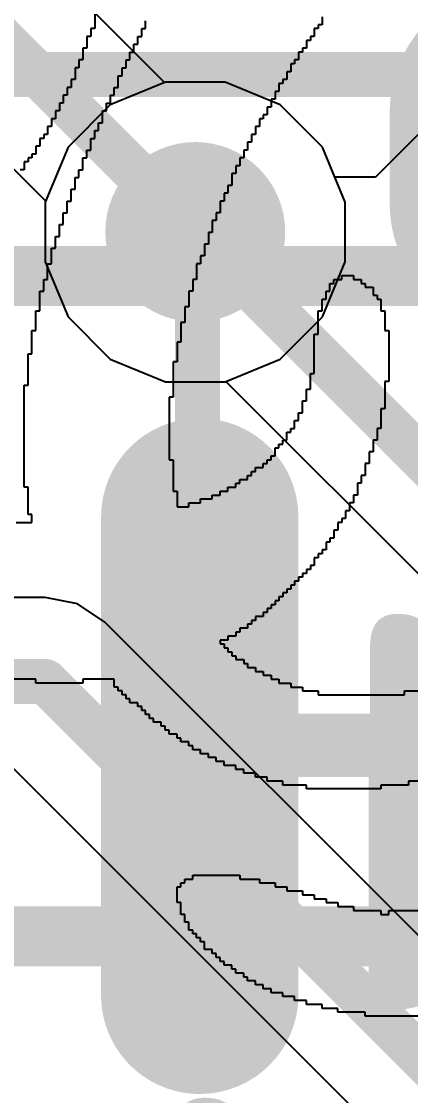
# Model space of a CAD drawing. Header units: inches. Extents: x -1.9 to 51.5, y -1.6 to 35.1.
# Drawn here: x 34.921 to 36.218, y 19.869 to 23.452 of the extents above; entities that cross this region are included whole.
import ezdxf

# ---------------------------------------------------------------- set-up
doc = ezdxf.new("R2010")
doc.units = ezdxf.units.IN
for name, color, linetype in [('Assembly Notes', 76, 'Continuous'), ('Bottom Layer', 76, 'Continuous'), ('Bottom Layer 1', 5, 'Continuous'), ('Bottom Overlay', 54, 'Continuous'), ('Mechanical 1', 6, 'Continuous'), ('Top Assembly', 56, 'Continuous'), ('Top Courtyard', 56, 'Continuous'), ('Top Layer', 16, 'Continuous'), ('Top Layer 1', 1, 'Continuous'), ('Top Paste', 8, 'Continuous'), ('Top Solder', 216, 'Continuous'), ('Via Holes', 16, 'Continuous')]:
    doc.layers.add(name, color=color, linetype=linetype)
doc.styles.add('GOST type B', font='', dxfattribs={"height": 0.2})
doc.styles.get('GOST type B').set_extended_font_data('GOST type B')

# ---------------------------------------------------------------- blocks, each defined once
blk = doc.blocks.new('SOIC_16_107')
at = {"layer": 'Top Layer 1'}
h = blk.add_hatch(color=1, dxfattribs=at)
edge = h.paths.add_edge_path()
edge.add_arc((-3.3491, -0.635), 0.304, 90, 180)
edge.add_line((-3.6531, -0.635), (-3.6531, -0.635))
edge.add_arc((-3.3491, -0.635), 0.304, 180, 270)
edge.add_line((-3.3491, -0.939), (-1.7527, -0.939))
edge.add_arc((-1.7527, -0.635), 0.304, 270, 360)
edge.add_line((-1.4487, -0.635), (-1.4487, -0.635))
edge.add_arc((-1.7527, -0.635), 0.304, 0, 90)
edge.add_line((-1.7527, -0.331), (-3.3491, -0.331))
at = {"layer": 'Top Paste'}
h = blk.add_hatch(color=8, dxfattribs=at)
edge = h.paths.add_edge_path()
edge.add_arc((-3.3491, -0.635), 0.304, 90, 180)
edge.add_line((-3.6531, -0.635), (-3.6531, -0.635))
edge.add_arc((-3.3491, -0.635), 0.304, 180, 270)
edge.add_line((-3.3491, -0.939), (-1.7527, -0.939))
edge.add_arc((-1.7527, -0.635), 0.304, 270, 360)
edge.add_line((-1.4487, -0.635), (-1.4487, -0.635))
edge.add_arc((-1.7527, -0.635), 0.304, 0, 90)
edge.add_line((-1.7527, -0.331), (-3.3491, -0.331))
at = {"layer": 'Top Solder'}
h = blk.add_hatch(color=216, dxfattribs=at)
edge = h.paths.add_edge_path()
edge.add_arc((-3.3491, -0.635), 0.329, 90, 180)
edge.add_line((-3.6781, -0.635), (-3.6781, -0.635))
edge.add_arc((-3.3491, -0.635), 0.329, 180, 270)
edge.add_line((-3.3491, -0.964), (-1.7527, -0.964))
edge.add_arc((-1.7527, -0.635), 0.329, 270, 360)
edge.add_line((-1.4237, -0.635), (-1.4237, -0.635))
edge.add_arc((-1.7527, -0.635), 0.329, 0, 90)
edge.add_line((-1.7527, -0.306), (-3.3491, -0.306))
at = {"layer": 'Mechanical 1'}
blk.add_lwpolyline([(-1.95, -4.95, 0.2, 0.2, 0), (-1.95, 4.95, 0.2, 0.2, 0)], format="xyseb", dxfattribs=at)
at = {"layer": 'Top Assembly'}
blk.add_lwpolyline([(-4.1531, -5.45, 0.2, 0.2, 0), (-4.1531, 5.45, 0.2, 0.2, 0)], format="xyseb", dxfattribs=at)
at = {"layer": 'Top Courtyard'}
blk.add_lwpolyline([(-4.1531, -5.45, 0.2, 0.2, 0), (-4.1531, 5.45, 0.2, 0.2, 0)], format="xyseb", dxfattribs=at)
blk = doc.blocks.new('SOT23_3_B_112')
at = {"layer": 'Assembly Notes', "style": 'GOST type B', "text_generation_flag": 2}
blk.add_text('VT2_9', height=2.15, rotation=180, dxfattribs=at).set_placement((-0.025, -1.9))
blk = doc.blocks.new('SOT23_3_B_117')
at = {"layer": 'Assembly Notes', "style": 'GOST type B', "text_generation_flag": 2}
blk.add_text('VT2_4', height=2.15, rotation=180, dxfattribs=at).set_placement((-0.025, -1.9))

msp = doc.modelspace()

# ---------------------------------------------------------------- hatches: boundary and pattern name
at = {"layer": 'Bottom Layer'}
h = msp.add_hatch(color=76, dxfattribs=at)
edge = h.paths.add_edge_path()
edge.add_arc((35.5, 22.75), 0.3, 0, 360)
at = {"layer": 'Bottom Layer 1'}
h = msp.add_hatch(color=5, dxfattribs=at)
edge = h.paths.add_edge_path()
edge.add_arc((35.5, 22.75), 0.3, 0, 360)
at = {"layer": 'Top Layer'}
h = msp.add_hatch(color=16, dxfattribs=at)
edge = h.paths.add_edge_path()
edge.add_arc((35.5, 22.75), 0.3, 0, 360)
at = {"layer": 'Top Layer 1'}
h = msp.add_hatch(color=1, dxfattribs=at)
edge = h.paths.add_edge_path()
edge.add_arc((35.5, 22.75), 0.3, 0, 360)
at = {"layer": 'Via Holes'}
h = msp.add_hatch(color=7, dxfattribs=at)
edge = h.paths.add_edge_path()
edge.add_arc((35.5, 22.75), 0.15, 0, 360)

# ---------------------------------------------------------------- linework, layer by layer
at = {"layer": 'Bottom Layer'}
for p, q in [((35.4005, 23.25), (35.2168, 23.1739)), ((35.5995, 23.25), (35.4005, 23.25)), ((35.7832, 23.1739), (35.5995, 23.25)), ((35.2168, 23.1739), (35.0761, 23.0332)), ((35.9239, 23.0332), (35.7832, 23.1739)), ((35.0761, 23.0332), (35, 22.8495)), ((36, 22.8495), (35.9239, 23.0332)), ((35, 22.8495), (35, 22.6505)), ((36, 22.6505), (36, 22.8495)), ((35, 22.6505), (35.0761, 22.4668)), ((35.9239, 22.4668), (36, 22.6505)), ((35.0761, 22.4668), (35.2168, 22.3261)), ((35.7832, 22.3261), (35.9239, 22.4668)), ((35.2168, 22.3261), (35.4005, 22.25)), ((35.5995, 22.25), (35.7832, 22.3261)), ((35.4005, 22.25), (35.5995, 22.25))]:
    msp.add_line(p, q, dxfattribs=at)
at = {"layer": 'Bottom Layer 1'}
for p, q in [((35.3977, 23.2488), (32.0458, 26.6008)), ((31.7314, 26.1221), (35.0012, 22.8523)), ((35.4005, 23.25), (35.3977, 23.2488)), ((35.5995, 23.25), (35.4005, 23.25)), ((35.7832, 23.1739), (35.5995, 23.25)), ((35.9239, 23.0332), (35.7832, 23.1739)), ((36.2418, 23.0739), (36.1011, 22.9332)), ((35.9656, 22.9326), (35.9239, 23.0332)), ((36.1009, 22.9326), (35.9656, 22.9326)), ((36.1011, 22.9332), (36.1009, 22.9326)), ((35.0012, 22.8523), (35, 22.8495)), ((35, 22.8495), (35, 22.6505)), ((35, 22.6505), (35.0761, 22.4668)), ((35.0761, 22.4668), (35.2168, 22.3261)), ((35.2168, 22.3261), (35.4005, 22.25)), ((35.4005, 22.25), (35.5995, 22.25)), ((35.5995, 22.25), (35.6023, 22.2512)), ((35.6023, 22.2512), (38.094, 19.7595)), ((35, 21.5304), (31.531, 21.5304)), ((35.1073, 21.509), (35, 21.5304)), ((35.1983, 21.4483), (35.1073, 21.509)), ((36.939, 19.7075), (35.1983, 21.4483)), ((34.8839, 20.9696), (36.4522, 19.4013))]:
    msp.add_line(p, q, dxfattribs=at)
for points in [[(31.8475, 26.4025, 0.15, 0.15, 0), (35.5, 22.75, 0.15, 0.15, 0)], [(35.5, 22.75, 0.15, 0.15, 0), (39.35, 18.9, 0.15, 0.15, 0)], [(30.95, 21.25, 0.15, 0.15, 0), (35, 21.25, 0.15, 0.15, 0)], [(35, 21.25, 0.15, 0.15, 0), (36.825, 19.425, 0.15, 0.15, 0)]]:
    msp.add_lwpolyline(points, format="xyseb", dxfattribs=at)
for points in [[(35.4625, 22.75, 0.075, 0.075, 1), (35.5375, 22.75, 0.075, 0.075, 1)], [(35.4625, 22.75, 0.075, 0.075, 1), (35.5375, 22.75, 0.075, 0.075, 1)], [(34.9625, 21.25, 0.075, 0.075, 1), (35.0375, 21.25, 0.075, 0.075, 1)], [(34.9625, 21.25, 0.075, 0.075, 1), (35.0375, 21.25, 0.075, 0.075, 1)]]:
    msp.add_lwpolyline(points, format="xyseb", close=True, dxfattribs=at)
at = {"layer": 'Bottom Overlay'}
for p, q in [((35.1646, 23.4808), (35.1646, 23.4285)), ((35.3346, 23.4285), (35.3346, 23.4546)), ((35.9231, 23.4415), (35.91, 23.4415)), ((35.91, 23.4415), (35.91, 23.4285)), ((35.9231, 23.4677), (35.9231, 23.4415)), ((35.1515, 23.4023), (35.1385, 23.4023)), ((35.1385, 23.4023), (35.1385, 23.3631)), ((35.1646, 23.4285), (35.1515, 23.4285)), ((35.1515, 23.4285), (35.1515, 23.4023)), ((35.3085, 23.3762), (35.3085, 23.4023)), ((35.3085, 23.4023), (35.3215, 23.4023)), ((35.3215, 23.4023), (35.3215, 23.4285)), ((35.3215, 23.4285), (35.3346, 23.4285)), ((35.8969, 23.4023), (35.8838, 23.4023)), ((35.8838, 23.4023), (35.8838, 23.3892)), ((35.91, 23.4285), (35.8969, 23.4285)), ((35.8969, 23.4285), (35.8969, 23.4023)), ((35.2954, 23.35), (35.2954, 23.3762)), ((35.2954, 23.3762), (35.3085, 23.3762)), ((35.8838, 23.3892), (35.8708, 23.3892)), ((35.8708, 23.3892), (35.8708, 23.3631)), ((35.1385, 23.3631), (35.1254, 23.3631)), ((35.1254, 23.3631), (35.1254, 23.3238)), ((35.2823, 23.3238), (35.2823, 23.35)), ((35.2823, 23.35), (35.2954, 23.35)), ((35.8577, 23.35), (35.8446, 23.35)), ((35.8446, 23.35), (35.8446, 23.3238)), ((35.8708, 23.3631), (35.8577, 23.3631)), ((35.8577, 23.3631), (35.8577, 23.35)), ((35.1123, 23.2977), (35.0992, 23.2977)), ((35.0992, 23.2977), (35.0992, 23.2585)), ((35.1254, 23.3238), (35.1123, 23.3238)), ((35.1123, 23.3238), (35.1123, 23.2977)), ((35.2562, 23.2715), (35.2562, 23.2977)), ((35.2562, 23.2977), (35.2692, 23.2977)), ((35.2692, 23.2977), (35.2692, 23.3238)), ((35.2692, 23.3238), (35.2823, 23.3238)), ((35.8315, 23.3108), (35.8185, 23.3108)), ((35.8185, 23.3108), (35.8185, 23.2846)), ((35.8446, 23.3238), (35.8315, 23.3238)), ((35.8315, 23.3238), (35.8315, 23.3108)), ((35.0992, 23.2585), (35.0862, 23.2585)), ((35.0862, 23.2585), (35.0862, 23.2323)), ((35.2431, 23.2323), (35.2431, 23.2715)), ((35.2431, 23.2715), (35.2562, 23.2715)), ((35.8054, 23.2585), (35.7923, 23.2585)), ((35.7923, 23.2585), (35.7923, 23.2454)), ((35.8185, 23.2846), (35.8054, 23.2846)), ((35.8054, 23.2846), (35.8054, 23.2585)), ((35.0862, 23.2323), (35.0731, 23.2323)), ((35.0731, 23.2323), (35.0731, 23.2062)), ((35.23, 23.2062), (35.23, 23.2323)), ((35.23, 23.2323), (35.2431, 23.2323)), ((35.7923, 23.2454), (35.7792, 23.2454)), ((35.7792, 23.2454), (35.7792, 23.2192)), ((35.0731, 23.2062), (35.06, 23.2062)), ((35.06, 23.2062), (35.06, 23.18)), ((35.2169, 23.18), (35.2169, 23.2062)), ((35.2169, 23.2062), (35.23, 23.2062)), ((35.7662, 23.1931), (35.7531, 23.1931)), ((35.7531, 23.1931), (35.7531, 23.1669)), ((35.7792, 23.2192), (35.7662, 23.2192)), ((35.7662, 23.2192), (35.7662, 23.1931)), ((35.0469, 23.1538), (35.0338, 23.1538)), ((35.0338, 23.1538), (35.0338, 23.1277)), ((35.06, 23.18), (35.0469, 23.18)), ((35.0469, 23.18), (35.0469, 23.1538)), ((35.1908, 23.1146), (35.1908, 23.1538)), ((35.1908, 23.1538), (35.2038, 23.1538)), ((35.2038, 23.1538), (35.2038, 23.18)), ((35.2038, 23.18), (35.2169, 23.18)), ((35.7531, 23.1669), (35.74, 23.1669)), ((35.74, 23.1669), (35.74, 23.1408)), ((35.0338, 23.1277), (35.0208, 23.1277)), ((35.0208, 23.1277), (35.0208, 23.1015)), ((35.7269, 23.1277), (35.7138, 23.1277)), ((35.7138, 23.1277), (35.7138, 23.1015)), ((35.74, 23.1408), (35.7269, 23.1408)), ((35.7269, 23.1408), (35.7269, 23.1277)), ((35.0208, 23.1015), (35.0077, 23.1015)), ((35.0077, 23.1015), (35.0077, 23.0754)), ((35.1646, 23.0623), (35.1646, 23.0885)), ((35.1646, 23.0885), (35.1777, 23.0885)), ((35.1777, 23.0885), (35.1777, 23.1146)), ((35.1777, 23.1146), (35.1908, 23.1146)), ((35.7138, 23.1015), (35.7008, 23.1015)), ((35.7008, 23.1015), (35.7008, 23.0754)), ((34.9946, 23.0623), (34.9815, 23.0623)), ((34.9815, 23.0623), (34.9815, 23.0362)), ((35.0077, 23.0754), (34.9946, 23.0754)), ((34.9946, 23.0754), (34.9946, 23.0623)), ((35.1515, 23.0231), (35.1515, 23.0623)), ((35.1515, 23.0623), (35.1646, 23.0623)), ((35.6877, 23.0492), (35.6746, 23.0492)), ((35.6746, 23.0492), (35.6746, 23.0231)), ((35.7008, 23.0754), (35.6877, 23.0754)), ((35.6877, 23.0754), (35.6877, 23.0492)), ((34.9685, 23.01), (34.9554, 23.01)), ((34.9554, 23.01), (34.9554, 22.9969)), ((34.9815, 23.0362), (34.9685, 23.0362)), ((34.9685, 23.0362), (34.9685, 23.01)), ((35.1385, 22.9969), (35.1385, 23.0231)), ((35.1385, 23.0231), (35.1515, 23.0231)), ((35.6746, 23.0231), (35.6615, 23.0231)), ((35.6615, 23.0231), (35.6615, 22.9969)), ((34.9423, 22.9838), (34.9292, 22.9838)), ((34.9292, 22.9838), (34.9292, 22.9577)), ((34.9554, 22.9969), (34.9423, 22.9969)), ((34.9423, 22.9969), (34.9423, 22.9838)), ((35.1254, 22.9577), (35.1254, 22.9969)), ((35.1254, 22.9969), (35.1385, 22.9969)), ((35.6615, 22.9969), (35.6485, 22.9969)), ((35.6485, 22.9969), (35.6485, 22.9708)), ((34.9292, 22.9577), (34.9162, 22.9577)), ((35.1123, 22.9315), (35.1123, 22.9577)), ((35.1123, 22.9577), (35.1254, 22.9577)), ((35.6354, 22.9446), (35.6223, 22.9446)), ((35.6223, 22.9446), (35.6223, 22.9054)), ((35.6485, 22.9708), (35.6354, 22.9708)), ((35.6354, 22.9708), (35.6354, 22.9446)), ((35.0992, 22.8923), (35.0992, 22.9315)), ((35.0992, 22.9315), (35.1123, 22.9315)), ((35.6223, 22.9054), (35.6092, 22.9054)), ((35.6092, 22.9054), (35.6092, 22.8792)), ((35.0862, 22.8531), (35.0862, 22.8923)), ((35.0862, 22.8923), (35.0992, 22.8923)), ((35.6092, 22.8792), (35.5962, 22.8792)), ((35.5962, 22.8792), (35.5962, 22.8531)), ((35.0731, 22.8138), (35.0731, 22.8531)), ((35.0731, 22.8531), (35.0862, 22.8531)), ((35.5962, 22.8531), (35.5831, 22.8531)), ((35.5831, 22.8531), (35.5831, 22.8138)), ((35.06, 22.7746), (35.06, 22.8138)), ((35.06, 22.8138), (35.0731, 22.8138)), ((35.5831, 22.8138), (35.57, 22.8138)), ((35.57, 22.8138), (35.57, 22.7877)), ((35.0469, 22.7354), (35.0469, 22.7746)), ((35.0469, 22.7746), (35.06, 22.7746)), ((35.57, 22.7877), (35.5569, 22.7877)), ((35.5569, 22.7877), (35.5569, 22.7485)), ((35.0338, 22.6962), (35.0338, 22.7354)), ((35.0338, 22.7354), (35.0469, 22.7354)), ((35.5569, 22.7485), (35.5438, 22.7485)), ((35.5438, 22.7485), (35.5438, 22.7092)), ((35.0208, 22.6438), (35.0208, 22.6962)), ((35.0208, 22.6962), (35.0338, 22.6962)), ((35.5438, 22.7092), (35.5308, 22.7092)), ((35.5308, 22.7092), (35.5308, 22.67)), ((35.5308, 22.67), (35.5177, 22.67)), ((35.5177, 22.67), (35.5177, 22.6438)), ((35.0077, 22.5915), (35.0077, 22.6438)), ((35.0077, 22.6438), (35.0208, 22.6438)), ((35.5177, 22.6438), (35.5046, 22.6438)), ((35.5046, 22.6438), (35.5046, 22.5915)), ((34.9946, 22.5523), (34.9946, 22.5915)), ((34.9946, 22.5915), (35.0077, 22.5915)), ((35.5046, 22.5915), (35.4915, 22.5915)), ((35.4915, 22.5915), (35.4915, 22.5523)), ((35.9492, 22.5523), (35.9492, 22.5785)), ((35.9492, 22.5785), (35.9623, 22.5785)), ((35.9623, 22.5785), (35.9623, 22.5915)), ((35.9623, 22.5915), (35.9885, 22.5915)), ((35.9885, 22.5915), (35.9885, 22.6046)), ((35.9885, 22.6046), (36.0277, 22.6046)), ((36.0277, 22.6046), (36.0277, 22.5915)), ((36.0277, 22.5915), (36.0538, 22.5915)), ((36.0538, 22.5915), (36.0538, 22.5785)), ((36.0538, 22.5785), (36.0669, 22.5785)), ((36.0669, 22.5785), (36.0669, 22.5654)), ((34.9815, 22.4869), (34.9815, 22.5523)), ((34.9815, 22.5523), (34.9946, 22.5523)), ((35.4915, 22.5523), (35.4785, 22.5523)), ((35.4785, 22.5523), (35.4785, 22.5)), ((35.9362, 22.5262), (35.9362, 22.5523)), ((35.9362, 22.5523), (35.9492, 22.5523)), ((36.0669, 22.5654), (36.0931, 22.5654)), ((36.0931, 22.5654), (36.0931, 22.5392)), ((35.9231, 22.4869), (35.9231, 22.5262)), ((35.9231, 22.5262), (35.9362, 22.5262)), ((36.0931, 22.5392), (36.1062, 22.5392)), ((36.1062, 22.5392), (36.1062, 22.5262)), ((36.1062, 22.5262), (36.1192, 22.5262)), ((36.1192, 22.5262), (36.1192, 22.4869)), ((34.9685, 22.4215), (34.9685, 22.4869)), ((34.9685, 22.4869), (34.9815, 22.4869)), ((35.4785, 22.5), (35.4654, 22.5)), ((35.4654, 22.5), (35.4654, 22.4477)), ((35.91, 22.4085), (35.91, 22.4869)), ((35.91, 22.4869), (35.9231, 22.4869)), ((36.1192, 22.4869), (36.1323, 22.4869)), ((36.1323, 22.4869), (36.1323, 22.4215)), ((35.4654, 22.4477), (35.4523, 22.4477)), ((35.4523, 22.4477), (35.4523, 22.3823)), ((34.9554, 22.3431), (34.9554, 22.4215)), ((34.9554, 22.4215), (34.9685, 22.4215)), ((35.8969, 22.2777), (35.8969, 22.4085)), ((35.8969, 22.4085), (35.91, 22.4085)), ((36.1323, 22.4215), (36.1454, 22.4215)), ((36.1454, 22.4215), (36.1454, 22.2515)), ((35.4523, 22.3823), (35.4392, 22.3823)), ((35.4392, 22.3823), (35.4392, 22.3169)), ((34.9423, 22.2385), (34.9423, 22.3431)), ((34.9423, 22.3431), (34.9554, 22.3431)), ((35.4392, 22.3169), (35.4262, 22.3169)), ((35.4262, 22.3169), (35.4262, 22.1992)), ((35.8838, 22.2254), (35.8838, 22.2777)), ((35.8838, 22.2777), (35.8969, 22.2777)), ((34.9292, 21.8985), (34.9292, 22.2385)), ((34.9292, 22.2385), (34.9423, 22.2385)), ((35.8708, 22.1862), (35.8708, 22.2254)), ((35.8708, 22.2254), (35.8838, 22.2254)), ((36.1454, 22.2515), (36.1323, 22.2515)), ((36.1323, 22.2515), (36.1323, 22.16)), ((35.4262, 22.1992), (35.4131, 22.1992)), ((35.4131, 22.1992), (35.4131, 21.99)), ((35.8577, 22.1469), (35.8577, 22.1862)), ((35.8577, 22.1862), (35.8708, 22.1862)), ((36.1323, 22.16), (36.1192, 22.16)), ((36.1192, 22.16), (36.1192, 22.0946)), ((35.8315, 22.0946), (35.8315, 22.1208)), ((35.8315, 22.1208), (35.8446, 22.1208)), ((35.8446, 22.1208), (35.8446, 22.1469)), ((35.8446, 22.1469), (35.8577, 22.1469)), ((35.8054, 22.0554), (35.8054, 22.0815)), ((35.8054, 22.0815), (35.8185, 22.0815)), ((35.8185, 22.0815), (35.8185, 22.0946)), ((35.8185, 22.0946), (35.8315, 22.0946)), ((36.1192, 22.0946), (36.1062, 22.0946)), ((36.1062, 22.0946), (36.1062, 22.0554)), ((35.7792, 22.0292), (35.7792, 22.0423)), ((35.7792, 22.0423), (35.7923, 22.0423)), ((35.7923, 22.0423), (35.7923, 22.0554)), ((35.7923, 22.0554), (35.8054, 22.0554)), ((36.1062, 22.0554), (36.0931, 22.0554)), ((36.0931, 22.0554), (36.0931, 22.0162)), ((35.7662, 22.0031), (35.7662, 22.0292)), ((35.7662, 22.0292), (35.7792, 22.0292)), ((36.0931, 22.0162), (36.08, 22.0162)), ((36.08, 22.0162), (36.08, 21.9769)), ((35.4131, 21.99), (35.4262, 21.99)), ((35.4262, 21.99), (35.4262, 21.8854)), ((35.7269, 21.9638), (35.7269, 21.9769)), ((35.7269, 21.9769), (35.74, 21.9769)), ((35.74, 21.9769), (35.74, 21.99)), ((35.74, 21.99), (35.7531, 21.99)), ((35.7531, 21.99), (35.7531, 22.0031)), ((35.7531, 22.0031), (35.7662, 22.0031)), ((36.08, 21.9769), (36.0669, 21.9769)), ((36.0669, 21.9769), (36.0669, 21.9377)), ((35.6746, 21.9246), (35.6746, 21.9377)), ((35.6746, 21.9377), (35.6877, 21.9377)), ((35.6877, 21.9377), (35.6877, 21.9508)), ((35.6877, 21.9508), (35.7008, 21.9508)), ((35.7008, 21.9508), (35.7008, 21.9638)), ((35.7008, 21.9638), (35.7269, 21.9638)), ((36.0669, 21.9377), (36.0538, 21.9377)), ((36.0538, 21.9377), (36.0538, 21.9115)), ((34.9423, 21.8985), (34.9292, 21.8985)), ((34.9423, 21.8069), (34.9423, 21.8985)), ((35.6092, 21.8854), (35.6092, 21.8985)), ((35.6092, 21.8985), (35.6354, 21.8985)), ((35.6354, 21.8985), (35.6354, 21.9115)), ((35.6354, 21.9115), (35.6485, 21.9115)), ((35.6485, 21.9115), (35.6485, 21.9246)), ((35.6485, 21.9246), (35.6746, 21.9246)), ((36.0538, 21.9115), (36.0408, 21.9115)), ((36.0408, 21.9115), (36.0408, 21.8723)), ((35.4262, 21.8854), (35.4392, 21.8854)), ((35.4392, 21.8854), (35.4392, 21.8331)), ((35.5569, 21.8592), (35.5569, 21.8723)), ((35.5569, 21.8723), (35.5831, 21.8723)), ((35.5831, 21.8723), (35.5831, 21.8854)), ((35.5831, 21.8854), (35.6092, 21.8854)), ((36.0408, 21.8723), (36.0277, 21.8723)), ((36.0277, 21.8723), (36.0277, 21.8462)), ((35.4392, 21.8331), (35.4785, 21.8331)), ((35.4785, 21.8331), (35.4785, 21.8462)), ((35.4785, 21.8462), (35.5177, 21.8462)), ((35.5177, 21.8462), (35.5177, 21.8592)), ((35.5177, 21.8592), (35.5569, 21.8592)), ((36.0277, 21.8462), (36.0146, 21.8462)), ((36.0146, 21.8462), (36.0146, 21.82)), ((34.9554, 21.8069), (34.9423, 21.8069)), ((34.9554, 21.7808), (34.9554, 21.8069)), ((36.0015, 21.7938), (35.9885, 21.7938)), ((35.9885, 21.7938), (35.9885, 21.7808)), ((36.0146, 21.82), (36.0015, 21.82)), ((36.0015, 21.82), (36.0015, 21.7938)), ((34.9031, 21.7808), (34.9554, 21.7808)), ((35.9754, 21.7546), (35.9623, 21.7546)), ((35.9623, 21.7546), (35.9623, 21.7285)), ((35.9885, 21.7808), (35.9754, 21.7808)), ((35.9754, 21.7808), (35.9754, 21.7546)), ((35.9623, 21.7285), (35.9492, 21.7285)), ((35.9492, 21.7285), (35.9492, 21.7154)), ((35.9362, 21.6892), (35.9231, 21.6892)), ((35.9231, 21.6892), (35.9231, 21.6762)), ((35.9492, 21.7154), (35.9362, 21.7154)), ((35.9362, 21.7154), (35.9362, 21.6892)), ((35.91, 21.6631), (35.8969, 21.6631)), ((35.8969, 21.6631), (35.8969, 21.6369)), ((35.9231, 21.6762), (35.91, 21.6762)), ((35.91, 21.6762), (35.91, 21.6631)), ((35.8708, 21.6108), (35.8577, 21.6108)), ((35.8577, 21.6108), (35.8577, 21.5977)), ((35.8838, 21.6238), (35.8708, 21.6238)), ((35.8708, 21.6238), (35.8708, 21.6108)), ((35.8969, 21.6369), (35.8838, 21.6369)), ((35.8838, 21.6369), (35.8838, 21.6238)), ((35.8446, 21.5846), (35.8315, 21.5846)), ((35.8315, 21.5846), (35.8315, 21.5715)), ((35.8577, 21.5977), (35.8446, 21.5977)), ((35.8446, 21.5977), (35.8446, 21.5846)), ((35.8054, 21.5454), (35.7923, 21.5454)), ((35.7923, 21.5454), (35.7923, 21.5323)), ((35.8185, 21.5585), (35.8054, 21.5585)), ((35.8054, 21.5585), (35.8054, 21.5454)), ((35.8315, 21.5715), (35.8185, 21.5715)), ((35.8185, 21.5715), (35.8185, 21.5585)), ((35.7662, 21.5062), (35.7531, 21.5062)), ((35.7531, 21.5062), (35.7531, 21.4931)), ((35.7792, 21.5192), (35.7662, 21.5192)), ((35.7662, 21.5192), (35.7662, 21.5062)), ((35.7923, 21.5323), (35.7792, 21.5323)), ((35.7792, 21.5323), (35.7792, 21.5192)), ((35.7269, 21.4669), (35.7008, 21.4669)), ((35.7008, 21.4669), (35.7008, 21.4538)), ((35.74, 21.48), (35.7269, 21.48)), ((35.7269, 21.48), (35.7269, 21.4669)), ((35.7531, 21.4931), (35.74, 21.4931)), ((35.74, 21.4931), (35.74, 21.48)), ((35.6877, 21.4408), (35.6746, 21.4408)), ((35.6746, 21.4408), (35.6746, 21.4277)), ((35.7008, 21.4538), (35.6877, 21.4538)), ((35.6877, 21.4538), (35.6877, 21.4408)), ((35.6354, 21.4015), (35.6092, 21.4015)), ((35.6092, 21.4015), (35.6092, 21.3885)), ((35.6485, 21.4146), (35.6354, 21.4146)), ((35.6354, 21.4146), (35.6354, 21.4015)), ((35.6746, 21.4277), (35.6485, 21.4277)), ((35.6485, 21.4277), (35.6485, 21.4146)), ((35.6092, 21.3885), (35.5831, 21.3885)), ((35.5831, 21.3885), (35.5831, 21.3754)), ((35.5831, 21.3754), (35.5962, 21.3754)), ((35.5962, 21.3754), (35.5962, 21.3623)), ((35.5962, 21.3623), (35.6092, 21.3623)), ((35.6092, 21.3623), (35.6092, 21.3492)), ((35.6092, 21.3492), (35.6223, 21.3492)), ((35.6223, 21.3492), (35.6223, 21.3362)), ((35.6223, 21.3362), (35.6354, 21.3362)), ((35.6354, 21.3362), (35.6354, 21.3231)), ((35.6354, 21.3231), (35.6615, 21.3231)), ((35.6615, 21.3231), (35.6615, 21.31)), ((35.6615, 21.31), (35.6746, 21.31)), ((35.6746, 21.31), (35.6746, 21.2969)), ((35.6746, 21.2969), (35.7008, 21.2969)), ((35.7008, 21.2969), (35.7008, 21.2838)), ((34.9685, 21.2577), (34.8638, 21.2577)), ((34.9685, 21.2446), (34.9685, 21.2577)), ((35.23, 21.2577), (35.1254, 21.2577)), ((35.1254, 21.2577), (35.1254, 21.2446)), ((35.23, 21.2315), (35.23, 21.2577)), ((35.7008, 21.2838), (35.7269, 21.2838)), ((35.7269, 21.2838), (35.7269, 21.2708)), ((35.7269, 21.2708), (35.7531, 21.2708)), ((35.7531, 21.2708), (35.7531, 21.2577)), ((35.7531, 21.2577), (35.7792, 21.2577)), ((35.7792, 21.2577), (35.7792, 21.2446)), ((35.1254, 21.2446), (34.9685, 21.2446)), ((35.2431, 21.2315), (35.23, 21.2315)), ((35.2431, 21.2185), (35.2431, 21.2315)), ((35.2562, 21.2185), (35.2431, 21.2185)), ((35.2562, 21.2054), (35.2562, 21.2185)), ((35.7792, 21.2446), (35.8185, 21.2446)), ((35.8185, 21.2446), (35.8185, 21.2315)), ((35.8185, 21.2315), (35.8577, 21.2315)), ((35.8577, 21.2315), (35.8577, 21.2185)), ((35.8577, 21.2185), (35.91, 21.2185)), ((35.91, 21.2185), (35.91, 21.2054)), ((36.1977, 21.2054), (36.1977, 21.2185)), ((36.1977, 21.2185), (36.2762, 21.2185)), ((35.2692, 21.2054), (35.2562, 21.2054)), ((35.2692, 21.1923), (35.2692, 21.2054)), ((35.2823, 21.1923), (35.2692, 21.1923)), ((35.2823, 21.1792), (35.2823, 21.1923)), ((35.91, 21.2054), (36.1977, 21.2054)), ((35.3085, 21.1792), (35.2823, 21.1792)), ((35.3085, 21.1662), (35.3085, 21.1792)), ((35.3215, 21.1662), (35.3085, 21.1662)), ((35.3215, 21.1531), (35.3215, 21.1662)), ((35.3346, 21.1531), (35.3215, 21.1531)), ((35.3346, 21.14), (35.3346, 21.1531)), ((35.3477, 21.14), (35.3346, 21.14)), ((35.3477, 21.1269), (35.3477, 21.14)), ((35.3608, 21.1269), (35.3477, 21.1269)), ((35.3608, 21.1138), (35.3608, 21.1269)), ((35.3869, 21.1138), (35.3608, 21.1138)), ((35.3869, 21.1008), (35.3869, 21.1138)), ((35.4, 21.1008), (35.3869, 21.1008)), ((35.4, 21.0877), (35.4, 21.1008)), ((35.4131, 21.0877), (35.4, 21.0877)), ((35.4131, 21.0746), (35.4131, 21.0877)), ((35.4392, 21.0746), (35.4131, 21.0746)), ((35.4392, 21.0615), (35.4392, 21.0746)), ((35.4523, 21.0615), (35.4392, 21.0615)), ((35.4523, 21.0485), (35.4523, 21.0615)), ((35.4785, 21.0485), (35.4523, 21.0485)), ((35.4785, 21.0354), (35.4785, 21.0485)), ((35.4915, 21.0354), (35.4785, 21.0354)), ((35.4915, 21.0223), (35.4915, 21.0354)), ((35.5177, 21.0223), (35.4915, 21.0223)), ((35.5177, 21.0092), (35.5177, 21.0223)), ((35.5438, 21.0092), (35.5177, 21.0092)), ((35.5438, 20.9962), (35.5438, 21.0092)), ((35.57, 20.9962), (35.5438, 20.9962)), ((35.57, 20.9831), (35.57, 20.9962)), ((35.5962, 20.9831), (35.57, 20.9831)), ((35.5962, 20.97), (35.5962, 20.9831)), ((35.6354, 20.97), (35.5962, 20.97)), ((35.6354, 20.9569), (35.6354, 20.97)), ((35.6615, 20.9569), (35.6354, 20.9569)), ((35.6615, 20.9438), (35.6615, 20.9569)), ((35.7008, 20.9438), (35.6615, 20.9438)), ((35.7008, 20.9308), (35.7008, 20.9438)), ((35.74, 20.9308), (35.7008, 20.9308)), ((35.74, 20.9177), (35.74, 20.9308)), ((35.7923, 20.9177), (35.74, 20.9177)), ((35.7923, 20.9046), (35.7923, 20.9177)), ((35.8708, 20.9046), (35.7923, 20.9046)), ((35.8708, 20.8915), (35.8708, 20.9046)), ((36.2108, 20.9046), (36.1192, 20.9046)), ((36.1192, 20.9046), (36.1192, 20.8915)), ((36.2631, 20.9177), (36.2108, 20.9177)), ((36.2108, 20.9177), (36.2108, 20.9046)), ((36.1192, 20.8915), (35.8708, 20.8915)), ((35.4523, 20.5646), (35.4523, 20.5777)), ((35.4523, 20.5777), (35.4654, 20.5777)), ((35.4654, 20.5777), (35.4654, 20.5908)), ((35.4654, 20.5908), (35.4915, 20.5908)), ((35.4915, 20.5908), (35.4915, 20.6038)), ((35.4915, 20.6038), (35.6485, 20.6038)), ((35.6485, 20.6038), (35.6485, 20.5908)), ((35.6485, 20.5908), (35.7138, 20.5908)), ((35.7138, 20.5908), (35.7138, 20.5777)), ((35.7138, 20.5777), (35.7662, 20.5777)), ((35.7662, 20.5777), (35.7662, 20.5646)), ((35.4392, 20.5123), (35.4392, 20.5646)), ((35.4392, 20.5646), (35.4523, 20.5646)), ((35.7662, 20.5646), (35.8054, 20.5646)), ((35.8054, 20.5646), (35.8054, 20.5515)), ((35.8054, 20.5515), (35.8577, 20.5515)), ((35.8577, 20.5515), (35.8577, 20.5385)), ((35.8577, 20.5385), (35.8969, 20.5385)), ((35.8969, 20.5385), (35.8969, 20.5254)), ((35.4523, 20.5123), (35.4392, 20.5123)), ((35.4523, 20.4731), (35.4523, 20.5123)), ((35.8969, 20.5254), (35.9362, 20.5254)), ((35.9362, 20.5254), (35.9362, 20.5123)), ((35.9362, 20.5123), (35.9754, 20.5123)), ((35.9754, 20.5123), (35.9754, 20.4992)), ((35.9754, 20.4992), (36.0277, 20.4992)), ((36.0277, 20.4992), (36.0277, 20.4862)), ((35.4654, 20.4731), (35.4523, 20.4731)), ((35.4654, 20.4469), (35.4654, 20.4731)), ((36.0277, 20.4862), (36.1192, 20.4862)), ((36.1192, 20.4862), (36.1192, 20.4731)), ((36.1192, 20.4731), (36.1454, 20.4731)), ((36.1454, 20.4731), (36.1454, 20.4862)), ((36.1454, 20.4862), (36.2762, 20.4862)), ((35.4785, 20.4469), (35.4654, 20.4469)), ((35.4785, 20.4208), (35.4785, 20.4469)), ((35.4915, 20.4208), (35.4785, 20.4208)), ((35.4915, 20.4077), (35.4915, 20.4208)), ((35.5046, 20.4077), (35.4915, 20.4077)), ((35.5046, 20.3946), (35.5046, 20.4077)), ((35.5177, 20.3946), (35.5046, 20.3946)), ((35.5177, 20.3815), (35.5177, 20.3946)), ((35.5308, 20.3815), (35.5177, 20.3815)), ((35.5308, 20.3554), (35.5308, 20.3815)), ((35.5569, 20.3554), (35.5308, 20.3554)), ((35.5569, 20.3423), (35.5569, 20.3554)), ((35.57, 20.3423), (35.5569, 20.3423)), ((35.57, 20.3292), (35.57, 20.3423)), ((35.5831, 20.3292), (35.57, 20.3292)), ((35.5831, 20.3162), (35.5831, 20.3292)), ((35.5962, 20.3162), (35.5831, 20.3162)), ((35.5962, 20.3031), (35.5962, 20.3162)), ((35.6223, 20.3031), (35.5962, 20.3031)), ((35.6223, 20.29), (35.6223, 20.3031)), ((35.6354, 20.29), (35.6223, 20.29)), ((35.6354, 20.2769), (35.6354, 20.29)), ((35.6615, 20.2769), (35.6354, 20.2769)), ((35.6615, 20.2638), (35.6615, 20.2769)), ((35.6746, 20.2638), (35.6615, 20.2638)), ((35.6746, 20.2508), (35.6746, 20.2638)), ((35.7008, 20.2508), (35.6746, 20.2508)), ((35.7008, 20.2377), (35.7008, 20.2508)), ((35.7269, 20.2377), (35.7008, 20.2377)), ((35.7269, 20.2246), (35.7269, 20.2377)), ((35.7531, 20.2246), (35.7269, 20.2246)), ((35.7531, 20.2115), (35.7531, 20.2246)), ((35.7923, 20.2115), (35.7531, 20.2115)), ((35.7923, 20.1985), (35.7923, 20.2115)), ((35.8315, 20.1985), (35.7923, 20.1985)), ((35.8315, 20.1854), (35.8315, 20.1985)), ((35.8708, 20.1854), (35.8315, 20.1854)), ((35.8708, 20.1723), (35.8708, 20.1854)), ((35.9231, 20.1723), (35.8708, 20.1723)), ((35.9231, 20.1592), (35.9231, 20.1723)), ((35.9754, 20.1592), (35.9231, 20.1592)), ((35.9754, 20.1462), (35.9754, 20.1592)), ((36.0669, 20.1462), (35.9754, 20.1462)), ((36.0669, 20.1331), (36.0669, 20.1462)), ((36.4069, 20.1331), (36.0669, 20.1331))]:
    msp.add_line(p, q, dxfattribs=at)
at = {"layer": 'Top Layer'}
for p, q in [((35.4005, 23.25), (35.2168, 23.1739)), ((35.5995, 23.25), (35.4005, 23.25)), ((35.7832, 23.1739), (35.5995, 23.25)), ((35.2168, 23.1739), (35.0761, 23.0332)), ((35.9239, 23.0332), (35.7832, 23.1739)), ((35.0761, 23.0332), (35, 22.8495)), ((36, 22.8495), (35.9239, 23.0332)), ((35, 22.8495), (35, 22.6505)), ((36, 22.6505), (36, 22.8495)), ((35, 22.6505), (35.0761, 22.4668)), ((35.9239, 22.4668), (36, 22.6505)), ((35.0761, 22.4668), (35.2168, 22.3261)), ((35.7832, 22.3261), (35.9239, 22.4668)), ((35.2168, 22.3261), (35.4005, 22.25)), ((35.5995, 22.25), (35.7832, 22.3261)), ((35.4005, 22.25), (35.5995, 22.25))]:
    msp.add_line(p, q, dxfattribs=at)
at = {"layer": 'Top Layer 1'}
for points in [[(33.937, 23.275, 0.15, 0.15, 0), (37.125, 23.275, 0.15, 0.15, 0)], [(35.5, 22.75, 0.15, 0.15, 0), (35.5075, 22.7425, 0.15, 0.15, 0)], [(35.5075, 21.0084, 0.15, 0.15, 0), (35.5075, 22.7425, 0.15, 0.15, 0)], [(35.5075, 21.0084, 0.15, 0.15, 0), (35.515, 21.0009, 0.15, 0.15, 0)]]:
    msp.add_lwpolyline(points, format="xyseb", dxfattribs=at)
for points in [[(35.4625, 22.75, 0.075, 0.075, 1), (35.5375, 22.75, 0.075, 0.075, 1)], [(35.47, 22.7425, 0.075, 0.075, 1), (35.545, 22.7425, 0.075, 0.075, 1)], [(35.47, 22.7425, 0.075, 0.075, 1), (35.545, 22.7425, 0.075, 0.075, 1)], [(35.47, 21.0084, 0.075, 0.075, 1), (35.545, 21.0084, 0.075, 0.075, 1)], [(35.47, 21.0084, 0.075, 0.075, 1), (35.545, 21.0084, 0.075, 0.075, 1)], [(35.4775, 21.0009, 0.075, 0.075, 1), (35.5525, 21.0009, 0.075, 0.075, 1)]]:
    msp.add_lwpolyline(points, format="xyseb", close=True, dxfattribs=at)

# ---------------------------------------------------------------- block references
msp.add_blockref('SOT23_3_B_112', (29.725, 26.4))
for name, p, rotation in [('SOIC_16_107', (36.15, 18.45), 270), ('SOT23_3_B_117', (33.7415, 13.775), 90)]:
    msp.add_blockref(name, p, dxfattribs=dict(rotation=rotation))

doc.saveas('drawing.dxf')
